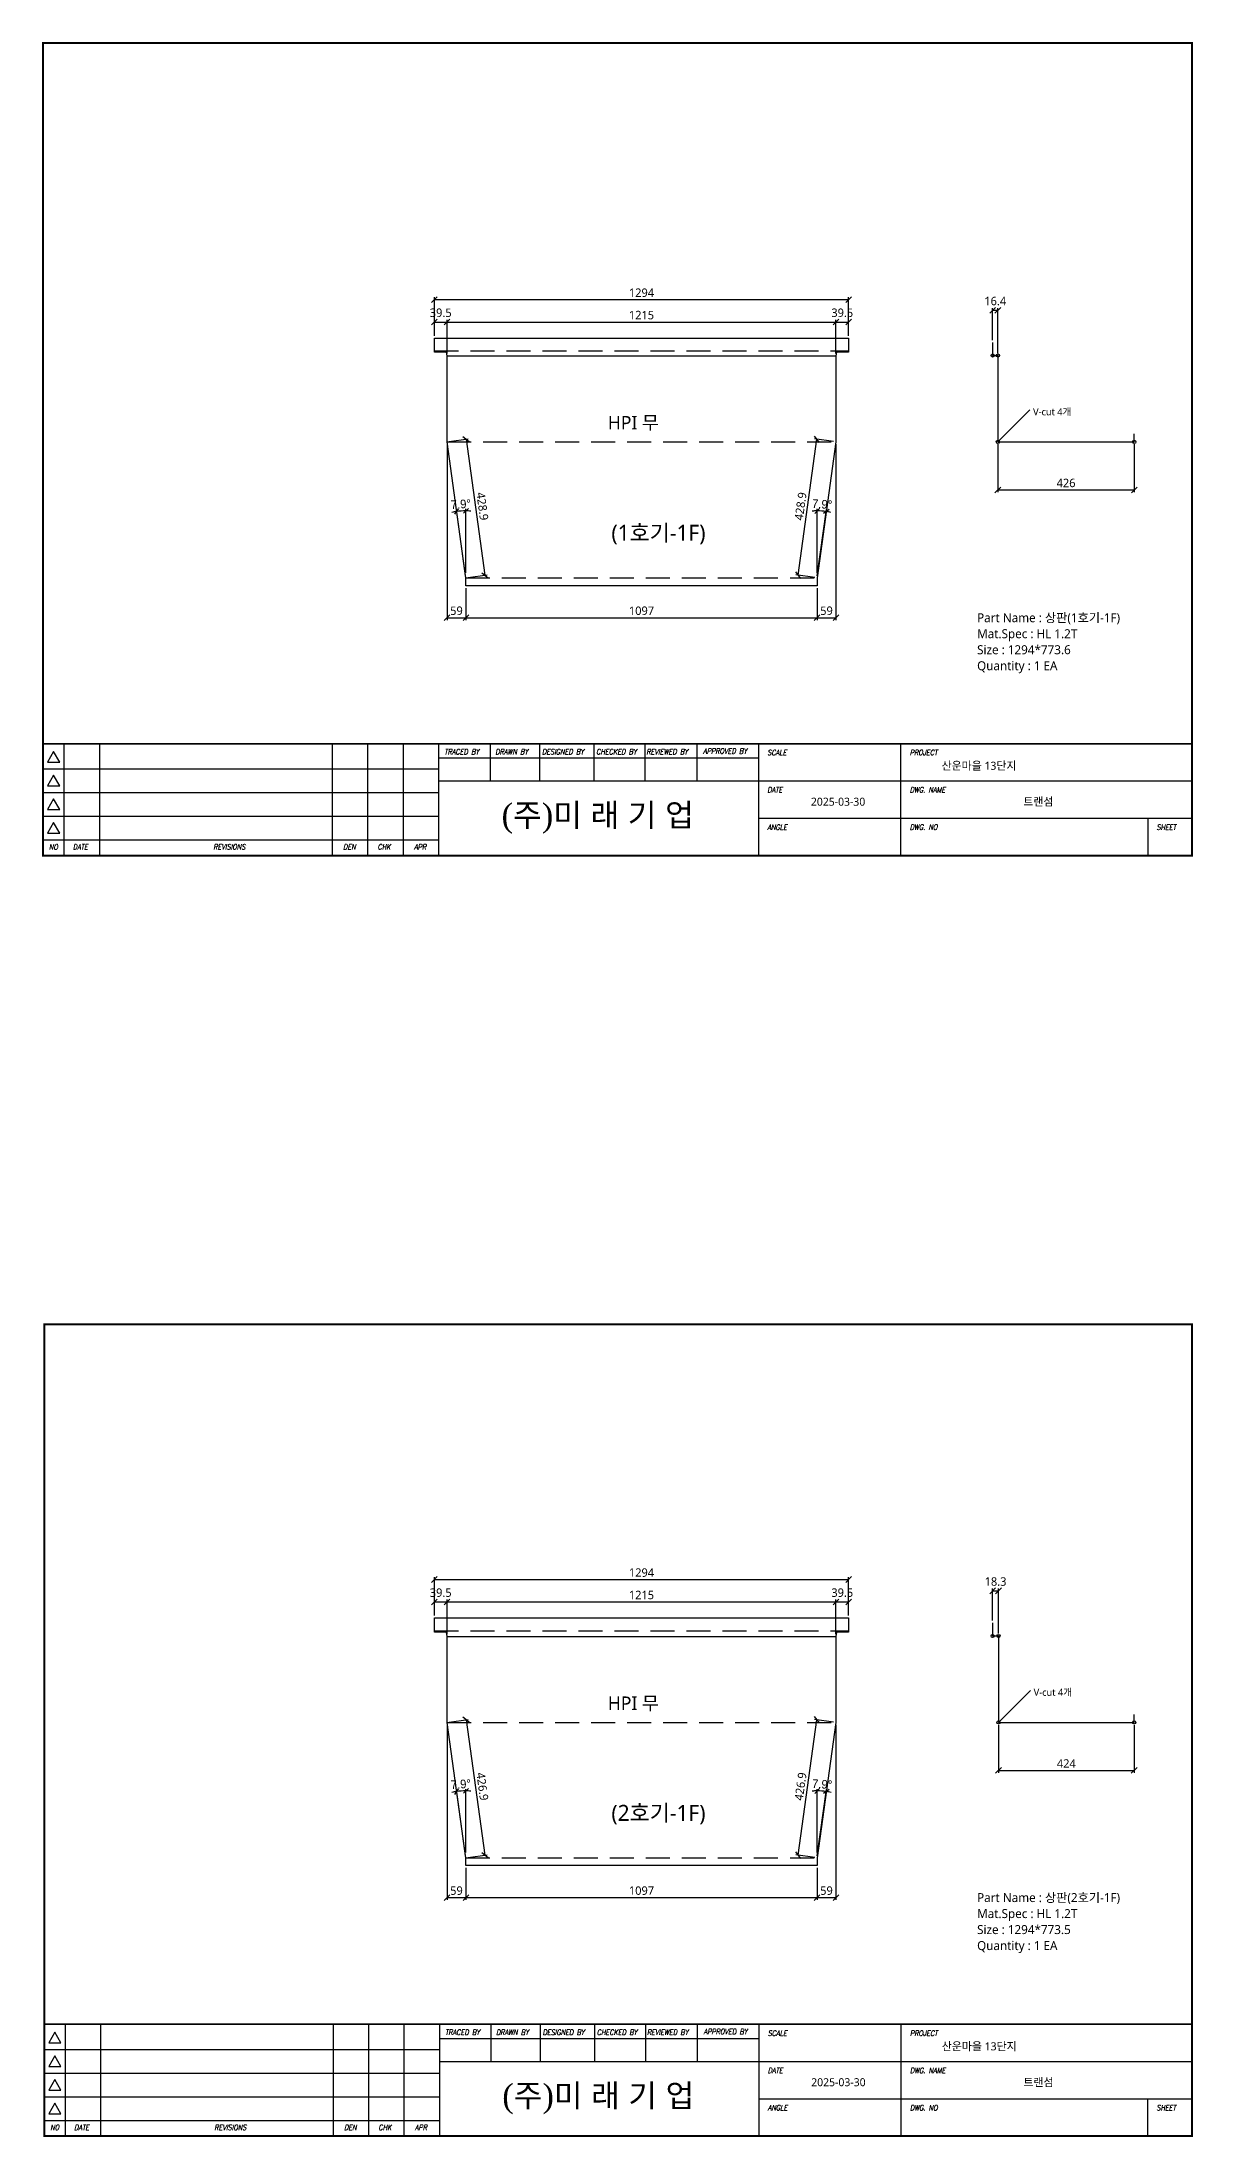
# Model space of a CAD drawing. Extents: x 674 to 10492, y -109346 to 1748.
# Drawn here: x 734 to 4331, y -5295 to 1250 of the extents above; entities that cross this region are included whole.
import ezdxf
from ezdxf.enums import TextEntityAlignment as Align

# ---------------------------------------------------------------- set-up
doc = ezdxf.new("R2010")
doc.units = 0
doc.header["$LTSCALE"] = 10
doc.header["$MEASUREMENT"] = 0
doc.linetypes.add('DASHED2', pattern=[0.375, 0.25, -0.125])
doc.layers.get('0').update_dxf_attribs({"linetype": 'CONTINUOUS'})
for name, color, linetype in [('22', 8, 'DASHED2'), ('dim', 3, 'CONTINUOUS'), ('FROM', 7, 'CONTINUOUS'), ('HIDDEN2', 8, 'CONTINUOUS'), ('레이져', 7, 'CONTINUOUS')]:
    doc.layers.add(name, color=color, linetype=linetype)
doc.styles.add('G1', font='batang.ttc', dxfattribs={"height": 20})
doc.styles.add('ITALICT', font='italict')
doc.styles.add('JKW', font='')
doc.styles.add('MIRAESTYLE', font='gulim.ttc')
doc.styles.add('YCKIM', font='gulim.ttc')
doc.styles.get('JKW').set_extended_font_data('NanumGothic')
doc.dimstyles.new('MIRAE', dxfattribs={"dimscale": 100, "dimtxt": 0.25, "dimasz": 0.15, "dimexe": 0.06, "dimexo": 0.06, "dimgap": 0.07, "dimtad": 1, "dimdec": 1, "dimtxsty": 'YCKIM', "dimblk": 'OBLIQUE', "dimcen": 2.5, "dimclrd": 3, "dimclre": 3, "dimclrt": 256, "dimadec": 1, "dimazin": 3, "dimtfac": 0.5, "dimtix": 1, "dimtmove": 0, "dimatfit": 3, "dimldrblk": 'OBLIQUE'})
doc.dimstyles.get("Standard").update_dxf_attribs({"dimtxt": 2.5, "dimasz": 2.5, "dimexe": 1.25, "dimexo": 0.625, "dimtad": 1, "dimtxsty": 'MIRAESTYLE', "dimcen": 2.5, "dimazin": 3, "dimtfac": 1, "dimtmove": 0, "dimatfit": 3})
doc.dimstyles.new('미래', dxfattribs={"dimscale": 120, "dimtxt": 0.2, "dimasz": 0.15, "dimexe": 0.06, "dimexo": 0.06, "dimgap": 0.07, "dimtad": 1, "dimdec": 1, "dimlfac": -1, "dimtxsty": 'JKW', "dimblk": 'OBLIQUE', "dimcen": 2.5, "dimclrd": 3, "dimclre": 3, "dimclrt": 256, "dimadec": 1, "dimazin": 2, "dimtfac": 0.5, "dimtmove": 1, "dimatfit": 3, "dimarcsym": 1})

# ---------------------------------------------------------------- blocks, each defined once
blk = doc.blocks.new('_OBLIQUE')
at = {"color": 0, "linetype": 'ByBlock'}
blk.add_line((-0.5, -0.5), (0.5, 0.5), dxfattribs=at)
blk = doc.blocks.new('3')
at = {"layer": 'FROM', "color": 7}
blk.add_line((25823.5, 11169), (25823.5, 11496.2), dxfattribs=at)
at = {"layer": 'FROM', "color": 2}
for p, q in [((25885.8, 11169), (25885.8, 11496.2)), ((25989.7, 11169), (25989.7, 11496.2)), ((26670, 11169), (26670, 11496.2)), ((26773.9, 11169), (26773.9, 11496.2)), ((26877.7, 11169), (26877.7, 11496.2)), ((25823.5, 11422.9), (26981.6, 11422.9)), ((25823.5, 11353.6), (26981.6, 11353.6)), ((25823.5, 11284.4), (26981.6, 11284.4)), ((25823.5, 11215.1), (26981.6, 11215.1))]:
    blk.add_line(p, q, dxfattribs=at)
at = {"layer": 'FROM', "color": 0}
for p, q in [((26981.6, 11169), (26981.6, 11496.2)), ((26981.6, 11454.7), (27915.7, 11454.7)), ((27131.3, 11496.2), (27131.3, 11387.2)), ((27276.5, 11387.2), (27276.5, 11496.2)), ((27434, 11496.2), (27434, 11387.2)), ((27583.7, 11496.2), (27583.7, 11387.2)), ((27735.3, 11496.2), (27735.3, 11387.2)), ((27915.7, 11496.2), (27915.7, 11169)), ((28332.2, 11169), (28332.2, 11496.2)), ((26981.6, 11387.2), (29183.5, 11387.2)), ((27915.7, 11278.1), (29183.5, 11278.1))]:
    blk.add_line(p, q, dxfattribs=at)
at = {"layer": 'FROM'}
blk.add_line((29053.7, 11278.1), (29053.7, 11169), dxfattribs=at)
at = {"layer": 'FROM', "color": 0, "const_width": 5.89}
blk.add_lwpolyline([(25823.5, 11169), (29183.5, 11169), (29183.5, 13545), (25823.5, 13545)], close=True, dxfattribs=at)
at = {"layer": 'FROM', "color": 0, "const_width": 4.87}
blk.add_lwpolyline([(25823.5, 11496.2), (29183.5, 11496.2)], dxfattribs=at)
at = {"layer": 'FROM', "color": 2}
for points in [[(25854.7, 11473.5), (25836.7, 11442.3), (25872.7, 11442.3)], [(25854.7, 11404.3), (25836.7, 11373.1), (25872.7, 11373.1)], [(25854.7, 11335), (25836.7, 11303.8), (25872.7, 11303.8)], [(25854.7, 11265.7), (25836.7, 11234.6), (25872.7, 11234.6)]]:
    blk.add_lwpolyline(points, close=True, dxfattribs=at)
at = {"layer": 'FROM', "color": 4, "style": 'ITALICT', "width": 0.8}
for s, height, p in [('TRACED BY', 15.58, (26997.2, 11465)), ('DRAWN BY', 15.58, (27146.3, 11465)), ('DESIGNED BY', 15.583, (27282.8, 11465)), ('CHECKED BY', 15.58, (27441.2, 11465)), ('REVIEWED BY', 15.583, (27587.9, 11465)), ('APPROVED BY', 15.583, (27753.8, 11466.9)), ('SCALE', 15.58, (27941.7, 11462.5)), ('PROJECT', 15.58, (28358.1, 11462.5)), ('DATE', 15.58, (27941.7, 11353.4)), ('DWG. NAME', 15.58, (28358.1, 11353.4)), ('ANGLE', 15.58, (27941.7, 11244.4)), ('DWG. NO', 15.58, (28358.1, 11244.4)), ('SHEET', 15.58, (29079.6, 11244.4)), ('NO', 15.58, (25841.2, 11186.7)), ('DATE', 15.58, (25911.2, 11186.7)), ('REVISIONS', 15.58, (26321.6, 11186.7)), ('DEN', 15.58, (26701.4, 11186.7)), ('CHK', 15.58, (26802.1, 11186.7)), ('APR', 15.58, (26908.6, 11186.7))]:
    blk.add_text(s, height=height, dxfattribs=at).set_placement(p)
blk = doc.blocks.new('transom_frame')
at = {"xscale": 0.837272107773114, "yscale": 0.837272107773114, "zscale": 0.837272107773114}
blk.add_blockref('3', (-21621.3, -9351.5), dxfattribs=at)
at = {"style": 'G1'}
blk.add_text('(주)미 래 기 업', height=55.92, dxfattribs=at).set_placement((1358.1, 93.9), align=Align.MIDDLE)

msp = doc.modelspace()

# ---------------------------------------------------------------- linework, layer by layer
for p, q in [((3704.5, 311), (3704.5, 270)), ((3704.5, 270), (3720.9, 270)), ((3720.9, 270), (3720.9, 270)), ((3720.9, 270), (3720.9, 0)), ((3720.9, 0), (4146.9, 0)), ((4146.9, 0), (4146.9, 25)), ((3704.5, -3689), (3704.5, -3730)), ((3704.5, -3730), (3722.8, -3730)), ((3722.8, -3730), (3722.8, -3730)), ((3722.8, -3730), (3722.8, -4000)), ((4146.8, -4000), (4146.8, -3975)), ((3722.8, -4000), (4146.8, -4000))]:
    msp.add_line(p, q)
at = {"color": 6}
for centre in [(3704.5, 270), (3720.9, 270), (3720.9, 0), (4146.9, 0), (3704.5, -3730), (3722.8, -3730), (3722.8, -4000), (4146.8, -4000)]:
    msp.add_circle(centre, 5, dxfattribs=at)
at = {"layer": '22', "ltscale": 30}
for p, q in [((1960.5, 284), (3254.5, 284)), ((2000, 0), (3215, 0)), ((2059, -424.8), (3156, -424.8)), ((1960.5, -3714.1), (3254.5, -3714.1)), ((2000, -4000), (3215, -4000)), ((2059, -4422.8), (3156, -4422.8))]:
    msp.add_line(p, q, dxfattribs=at)
at = {"layer": 'HIDDEN2'}
for p, q in [((2000, 268.8), (3215, 268.8)), ((2000, -3731.2), (3215, -3731.2))]:
    msp.add_line(p, q, dxfattribs=at)
at = {"layer": '레이져'}
for p, q in [((1960.5, 324.4), (3254.5, 324.4)), ((1960.5, 284), (1960.5, 324.4)), ((1960.5, 280.1), (1960.5, 284)), ((1998.37, 280.1), (1960.5, 280.1)), ((2000, 268.8), (1998.37, 280.1)), ((2000, 0), (2000, 268.8)), ((3216.63, 280.1), (3215, 268.8)), ((3215, 268.8), (3215, 0)), ((3254.5, 280.1), (3216.63, 280.1)), ((3254.5, 324.4), (3254.5, 284)), ((3254.5, 284), (3254.5, 280.1)), ((2059, -424.8), (2000, 0)), ((3215, 0), (3156, -424.8)), ((2059, -449.2), (2059, -424.8)), ((2059, -424.8), (2059, -424.8)), ((3156, -449.2), (2059, -449.2)), ((3156, -424.8), (3156, -424.8)), ((3156, -424.8), (3156, -449.2)), ((1960.5, -3673.7), (3254.5, -3673.7)), ((1960.5, -3714.1), (1960.5, -3673.7)), ((1960.5, -3718), (1960.5, -3714.1)), ((1998.1, -3718), (1960.5, -3718)), ((2000, -3731.2), (1998.1, -3718)), ((3216.9, -3718), (3215, -3731.2)), ((3254.5, -3718), (3216.9, -3718)), ((3254.5, -3673.7), (3254.5, -3714.1)), ((3254.5, -3714.1), (3254.5, -3718)), ((2000, -4000), (2000, -3731.2)), ((3215, -3731.2), (3215, -4000)), ((2059, -4422.8), (2000, -4000)), ((3215, -4000), (3156, -4422.8)), ((2059, -4447.2), (2059, -4422.8)), ((2059, -4422.8), (2059, -4422.8)), ((3156, -4447.2), (2059, -4447.2)), ((3156, -4422.8), (3156, -4422.8)), ((3156, -4422.8), (3156, -4447.2))]:
    msp.add_line(p, q, dxfattribs=at)

# ---------------------------------------------------------------- block references
for p, xscale, yscale in [((737.5, -1292.4, 1.28), 1.276171875, 1.276171875), ((741.5, -5292.3, 1.27), 1.274609375, 1.274609375)]:
    msp.add_blockref('transom_frame', p, dxfattribs=dict(xscale=xscale, yscale=yscale))

# ---------------------------------------------------------------- texts
at = {"style": 'JKW'}
for s, height, p in [('Part Name : 상판(1호기-1F)', 28, (3656, -549.2)), ('Mat.Spec : HL 1.2T', 28, (3656, -599.2)), ('Size : 1294*773.6', 28, (3656, -649.2)), ('Quantity : 1 EA', 28, (3656, -699.2)), ('산운마을 13단지', 25, (3545.08, -1011.64)), ('2025-03-30', 25, (3136.7, -1123.95)), ('트랜섬', 25, (3800.31, -1123.95)), ('Part Name : 상판(2호기-1F)', 28, (3656, -4547.2)), ('Size : 1294*773.5', 28, (3656, -4647.2)), ('Mat.Spec : HL 1.2T', 28, (3656, -4597.2)), ('Quantity : 1 EA', 28, (3656, -4697.2)), ('산운마을 13단지', 25, (3545.64, -5011.89)), ('2025-03-30', 25, (3137.77, -5124.05)), ('트랜섬', 25, (3800.56, -5124.05))]:
    msp.add_text(s, height=height, dxfattribs=at).set_placement(p, align=Align.MIDDLE_LEFT)
at = {"char_height": 22, "attachment_point": 1, "style": 'JKW'}
for insert in [(3830.9, 105), (3832.8, -3895)]:
    msp.add_mtext('V-cut 4개', dxfattribs=dict(at, insert=insert))
at = {"layer": '레이져', "style": 'JKW'}
for s, height, p in [('HPI 무', 42, (2502.5, 60)), ('(1호기-1F)', 50, (2513.67, -284)), ('HPI 무', 42, (2502.5, -3940)), ('(2호기-1F)', 50, (2513.67, -4282.67))]:
    msp.add_text(s, height=height, dxfattribs=at).set_placement(p, align=Align.MIDDLE_LEFT)

# ---------------------------------------------------------------- dimensions: what is measured, and where the dimension line sits
for base, line1, line2 in [((2044.25, -216.1), ((2059, -424.8), (2000, 0)), ((2059, -424.8), (2059, -414.8))), ((3170.75, -216.1), ((3156, -424.8), (3156, -414.8)), ((3156, -424.8), (3215, 0))), ((2044.25, -4214.6), ((2059, -4422.8), (2000, -4000)), ((2059, -4422.8), (2059, -4412.8))), ((3170.75, -4214.6), ((3156, -4422.8), (3156, -4412.8)), ((3156, -4422.8), (3215, -4000)))]:
    msp.add_angular_dim_2l(base=base, line1=line1, line2=line2, dimstyle='mirae', override={"dimtxt": 0.27, "dimgap": 0.02, "dimdec": 0, "dimlfac": 1, "dimdsep": 46, "dimclrt": 7}).render()
at = {"layer": 'dim'}
for base, p1, p2 in [((1960.5, 444.4), (1960.5, 324.4), (3254.5, 324.4)), ((1960.5, 374.4), (1960.5, 324.4), (2000, 268.8)), ((2000, 374.4), (2000, 268.8), (3215, 268.8)), ((3215, 374.4), (3215, 268.8), (3254.5, 324.4)), ((3704.5, 411), (3704.5, 311), (3720.9, 270)), ((2000, -549.2), (2000, 0), (2059, -449.2)), ((3156, -549.2), (3156, -449.2), (3215, 0)), ((3720.9, -150), (3720.9, 0), (4146.9, 0)), ((2059, -549.2), (2059, -449.2), (3156, -449.2)), ((1960.5, -3553.7), (1960.5, -3673.7), (3254.5, -3673.7)), ((1960.5, -3623.7), (1960.5, -3673.7), (2000, -3731.2)), ((2000, -3623.7), (2000, -3731.2), (3215, -3731.2)), ((3215, -3623.7), (3215, -3731.2), (3254.5, -3673.7)), ((3704.5, -3589), (3704.5, -3689), (3722.8, -3730)), ((2000, -4547.2), (2000, -4000), (2059, -4447.2)), ((3156, -4547.2), (3156, -4447.2), (3215, -4000)), ((3722.8, -4150), (3722.8, -4000), (4146.8, -4000)), ((2059, -4547.2), (2059, -4447.2), (3156, -4447.2))]:
    msp.add_linear_dim(base=base, p1=p1, p2=p2, dimstyle='미래', override={"dimtxt": 0.22, "dimgap": 0.07, "dimdec": 1, "dimlfac": 1, "dimdsep": 46, "dimclrt": 7}, dxfattribs=at).render()
for base, p1, p2, angle in [((2059.43, 8.25), (2000, 0), (2059, -424.8), 277.907163), ((3096.57, -416.55), (3156, -424.8), (3215, 0), 82.092837), ((2059.42, -3991.71), (2000, -4000), (2059, -4422.8), 277.94409), ((3096.58, -4414.51), (3156, -4422.8), (3215, -4000), 82.05591)]:
    msp.add_linear_dim(base=base, p1=p1, p2=p2, angle=angle, dimstyle='미래', override={"dimtxt": 0.22, "dimgap": 0.07, "dimdec": 1, "dimlfac": 1, "dimdsep": 46, "dimclrt": 7}, dxfattribs=at).render()

# ---------------------------------------------------------------- leaders
for points in [[(3720.9, 0), (3820.9, 100)], [(3722.8, -4000), (3822.8, -3900)]]:
    msp.add_leader(points, dimstyle='Standard', dxfattribs=at)

doc.saveas('drawing.dxf')
